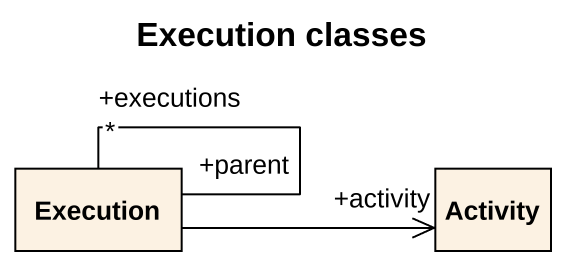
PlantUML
@startuml
title Execution classes
hide circle
hide empty members
class Execution
class Activity
Execution "+executions\n*" -- "+parent" Execution
Execution -right-> "+activity" Activity
@enduml
